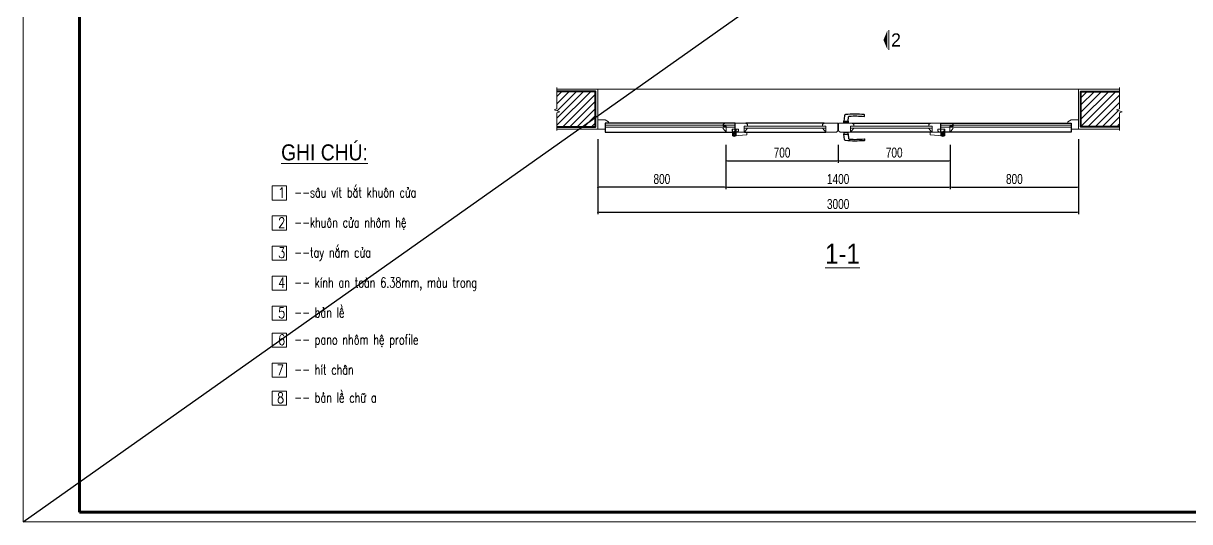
# Model space of a CAD drawing. Header units: millimetres. Extents: x -519517 to -431282, y -372679 to 113618.
# Drawn here: x -490082 to -482802, y -372679 to -369567 of the extents above; entities that cross this region are included whole.
import ezdxf
from ezdxf.enums import TextEntityAlignment as Align

# ---------------------------------------------------------------- set-up
doc = ezdxf.new("R2010")
doc.units = ezdxf.units.MM
doc.header["$LTSCALE"] = 5
doc.linetypes.add('CENTER2', pattern=[28.575, 19.05, -3.175, 3.175, -3.175])
doc.linetypes.add('HIDDEN', pattern=[0.375, 0.25, -0.125])
doc.layers.get('0').update_dxf_attribs({"linetype": 'CENTER2'})
doc.layers.add('KCS_Plotter', color=11, linetype='Continuous', plot=False)
for name, color, linetype, lineweight in [('Khungten_LCDI', 7, 'Continuous', 25), ('LC Dim', 8, 'Continuous', 18), ('LC Hatch @ 1 (1)', 252, 'Continuous', 9), ('LC Khac', 4, 'Continuous', 9), ('LC Net thay', 7, 'Continuous', 25), ('LC Text1', 3, 'Continuous', 20), ('MANH', 35, 'HIDDEN', 5), ('thay1', 63, 'Continuous', 18), ('THIETBI', 8, 'Continuous', 5), ('V TEXT', 7, 'Continuous', 18), ('v-CUA', 75, 'Continuous', 9), ('v-MANH', 147, 'Continuous', 5), ('v-TEXT', 7, 'Continuous', 18), ('v-THAY', 9, 'Continuous', 25), ('v-TUONG', 1, 'Continuous', 40)]:
    doc.layers.add(name, color=color, linetype=linetype, lineweight=lineweight)
doc.layers.add('v cuc manh1', color=251, linetype='Continuous')
doc.styles.add('HOATBIF', font='hoatbif.shx', dxfattribs={"width": 0.75})
doc.styles.add('Khungten', font='VHAVAN.TTF', dxfattribs={"width": 0.9, "height": 5000})
doc.styles.add('LC 1', font='VHAVANB.TTF')
doc.styles.add('T1', font='Vnsimli.shx', dxfattribs={"width": 0.8})
doc.styles.add('T3', font='VHAVAN.TTF')
doc.styles.add('Title', font='VHBLACK.TTF')
doc.dimstyles.new('1-100(1-25)', dxfattribs={"dimscale": 25, "dimtxt": 2.5, "dimasz": 0.35, "dimexe": 0.5, "dimexo": 1, "dimgap": 0.8, "dimtad": 1, "dimdec": 0, "dimzin": 0, "dimdsep": 46, "dimtxsty": 'HOATBIF', "dimblk1": 'DOT', "dimblk2": 'DOT', "dimsah": 1, "dimcen": -1, "dimdle": 1, "dimclrd": 256, "dimclre": 256, "dimclrt": 4, "dimadec": 3, "dimazin": 2, "dimtfac": 0.333333, "dimtdec": 0, "dimtix": 1, "dimtmove": 2, "dimatfit": 3, "dimldrblk": 'DOT', "dimfxl": 1, "dimtvp": 0.833333, "dimtolj": 1, "dimtzin": 0, "dimarcsym": 0})

# ---------------------------------------------------------------- blocks, each defined once
blk = doc.blocks.new('lcdi fix')
at = {"layer": 'Defpoints', "lineweight": 0}
blk.add_lwpolyline([(-1200, -14850), (-1200, 14850), (40800, 14850), (40800, -14850)], close=True, dxfattribs=at)
at = {"layer": 'Khungten_LCDI', "color": 5, "lineweight": 60}
blk.add_lwpolyline([(0, -14650), (0, 14650), (40600, 14650), (40600, -14650)], close=True, dxfattribs=at)
at = {"color": 7, "style": 'Khungten', "width": 0.8}
for tag, p in [('REVISION', (39499, -10746)), ('NGAYHT', (39546, -11609))]:
    blk.add_attdef(tag, text='', height=200, dxfattribs=at).set_placement(p, align=Align.CENTER)
at = {"layer": 'LC Text1', "style": 'Title', "width": 3.882085}
for tag, p, p2 in [('TENBANVE1', (36913, -8886), (40339, -8886)), ('TENBANVE2', (36913, -9562), (40339, -9562))]:
    blk.add_attdef(tag, text='', height=250, dxfattribs=at).set_placement(p, p2, align=Align.FIT)
at = {"layer": 'LC Text1', "style": 'Title', "width": 0.7}
blk.add_attdef('SOBANVE', text='', height=250, dxfattribs=at).set_placement((39562, -13896), align=Align.CENTER)
blk = doc.blocks.new('DOT')
at = {"color": 0, "linetype": 'ByBlock'}
blk.add_line((-0.5, 0), (-1, 0), dxfattribs=at)
at = {"color": 0, "linetype": 'ByBlock', "const_width": 0.5}
blk.add_lwpolyline([(-0.25, 0, 1), (0.25, 0, 1)], format="xyb", close=True, dxfattribs=at)
blk = doc.blocks.new('*D548')
at = {"layer": 'Defpoints', "color": 0, "ltscale": 0.2, "transparency": 16777216}
for p in [(-485696.5, -370300.8), (-484996.5, -370300.8), (-484996.5, -370425.8)]:
    blk.add_point(p, dxfattribs=at)
at = {"layer": 'LC Dim', "lineweight": -2, "ltscale": 0.2, "transparency": 16777216}
for p, q in [((-485696.5, -370325.8), (-485696.5, -370438.3)), ((-484996.5, -370325.8), (-484996.5, -370438.3)), ((-485687.8, -370425.8), (-485005.3, -370425.8))]:
    blk.add_line(p, q, dxfattribs=at)
at = {"layer": 'LC Dim', "lineweight": -2, "ltscale": 0.2, "transparency": 16777216, "xscale": 8.75, "yscale": 8.75, "zscale": 8.75, "rotation": 180}
blk.add_blockref('DOT', (-485696.5, -370425.8), dxfattribs=at)
at = {"layer": 'LC Dim', "lineweight": -2, "ltscale": 0.2, "transparency": 16777216, "xscale": 8.75, "yscale": 8.75, "zscale": 8.75}
blk.add_blockref('DOT', (-484996.5, -370425.8), dxfattribs=at)
at = {"layer": 'LC Dim', "color": 4, "ltscale": 0.2, "transparency": 16777216, "insert": (-485346.5, -370374.6), "char_height": 62.5, "attachment_point": 5, "style": 'HOATBIF'}
blk.add_mtext('\\A1;700', dxfattribs=at)
blk = doc.blocks.new('_Dot')
at = {"color": 0, "linetype": 'ByBlock', "lineweight": -2}
blk.add_line((-0.5, 0), (-1, 0), dxfattribs=at)
at = {"color": 0, "linetype": 'ByBlock', "const_width": 0.5}
blk.add_lwpolyline([(-0.25, 0, 1), (0.25, 0, 1)], format="xyb", close=True, dxfattribs=at)
blk = doc.blocks.new('*D549')
at = {"layer": 'Defpoints', "color": 0, "ltscale": 0.2, "transparency": 16777216}
for p in [(-484996.5, -370300.8), (-484296.5, -370300.8), (-484296.5, -370425.8)]:
    blk.add_point(p, dxfattribs=at)
at = {"layer": 'LC Dim', "lineweight": -2, "ltscale": 0.2, "transparency": 16777216}
for p, q in [((-484996.5, -370325.8), (-484996.5, -370438.3)), ((-484296.5, -370325.8), (-484296.5, -370438.3)), ((-484987.8, -370425.8), (-484305.3, -370425.8))]:
    blk.add_line(p, q, dxfattribs=at)
at = {"layer": 'LC Dim', "lineweight": -2, "ltscale": 0.2, "transparency": 16777216, "xscale": 8.75, "yscale": 8.75, "zscale": 8.75, "rotation": 180}
blk.add_blockref('DOT', (-484996.5, -370425.8), dxfattribs=at)
at = {"layer": 'LC Dim', "lineweight": -2, "ltscale": 0.2, "transparency": 16777216, "xscale": 8.75, "yscale": 8.75, "zscale": 8.75}
blk.add_blockref('DOT', (-484296.5, -370425.8), dxfattribs=at)
at = {"layer": 'LC Dim', "color": 4, "ltscale": 0.2, "transparency": 16777216, "insert": (-484646.5, -370374.6), "char_height": 62.5, "attachment_point": 5, "style": 'HOATBIF'}
blk.add_mtext('\\A1;700', dxfattribs=at)
blk = doc.blocks.new('*D550')
at = {"layer": 'Defpoints', "color": 0, "ltscale": 0.2, "transparency": 16777216}
for p in [(-485696.5, -370300.8), (-484296.5, -370300.8), (-484296.5, -370590.8)]:
    blk.add_point(p, dxfattribs=at)
at = {"layer": 'LC Dim', "lineweight": -2, "ltscale": 0.2, "transparency": 16777216}
for p, q in [((-485696.5, -370325.8), (-485696.5, -370603.3)), ((-484296.5, -370325.8), (-484296.5, -370603.3)), ((-485687.8, -370590.8), (-484305.3, -370590.8))]:
    blk.add_line(p, q, dxfattribs=at)
at = {"layer": 'LC Dim', "lineweight": -2, "ltscale": 0.2, "transparency": 16777216, "xscale": 8.75, "yscale": 8.75, "zscale": 8.75, "rotation": 180}
blk.add_blockref('DOT', (-485696.5, -370590.8), dxfattribs=at)
at = {"layer": 'LC Dim', "lineweight": -2, "ltscale": 0.2, "transparency": 16777216, "xscale": 8.75, "yscale": 8.75, "zscale": 8.75}
blk.add_blockref('DOT', (-484296.5, -370590.8), dxfattribs=at)
at = {"layer": 'LC Dim', "color": 4, "ltscale": 0.2, "transparency": 16777216, "insert": (-484996.5, -370539.6), "char_height": 62.5, "attachment_point": 5, "style": 'HOATBIF'}
blk.add_mtext('\\A1;1400', dxfattribs=at)
blk = doc.blocks.new('HandleDoor2-60')
at = {"layer": 'v cuc manh1'}
for points in [[(-13.5, 71), (-15, 97.3, 0.37124), (-19.7, 101.9, 0.040057), (-112.6, 100.2), (-112.6, 100.2, -0.469729), (-114.8, 102.3), (-114.8, 102.3), (-114.2, 109.4), (-114.2, 109.4, -0.361425), (-112.4, 111.3), (-112.4, 111.3, -0.04891), (3.1, 111.1), (3.1, 111.1, -0.360589), (9.4, 104.7), (9.4, 104.7), (13.5, 71)], [(-13.5, -11), (-15, -37.3, -0.37124), (-19.7, -41.9, -0.040057), (-112.6, -40.2), (-112.6, -40.2, 0.469729), (-114.8, -42.3), (-114.8, -42.3), (-114.2, -49.4), (-114.2, -49.4, 0.361425), (-112.4, -51.3), (-112.4, -51.3, 0.04891), (3.1, -51.1), (3.1, -51.1, 0.360589), (9.4, -44.7), (9.4, -44.7), (13.5, -11)]]:
    blk.add_lwpolyline(points, format="xyb", dxfattribs=at)
for points in [[(13.5, 71), (-13.5, 71), (-13.5, 60), (13.5, 60)], [(13.5, -11), (-13.5, -11), (-13.5, 0), (13.5, 0)]]:
    blk.add_lwpolyline(points, close=True, dxfattribs=at)
for points in [[(12.5, 71), (-12.5, 71)], [(12.5, -11), (-12.5, -11)]]:
    blk.add_lwpolyline(points, dxfattribs=at)
blk = doc.blocks.new('ban-le')
at = {"layer": 'THIETBI'}
for points in [[(2596290.7, 893937.5), (2596212.2, 893930), (2596212.2, 893915), (2596279.2, 893915, 0.130435), (2596302.2, 893915), (2596302.2, 893926.5)], [(2596279.2, 893912.5), (2596284.2, 893912.5, 0.307692), (2596297.2, 893912.5), (2596302.2, 893912.5)], [(2596300.2, 893914.5), (2596300.2, 893926, 1), (2596281.2, 893926), (2596281.2, 893914.5)], [(2596302.2, 893926, 0.471178), (2596288.5, 893937.3)]]:
    blk.add_lwpolyline(points, format="xyb", dxfattribs=at)
for points in [[(2596297.2, 893938, 0.461538), (2596284.2, 893938), (2596279.2, 893938), (2596279.2, 893895), (2596302.2, 893895), (2596302.2, 893938)], [(2596293.5, 893927.2), (2596294.8, 893928.9, 0.084349), (2596293.6, 893930.1), (2596291.9, 893928.8), (2596291.5, 893930.9, 0.084349), (2596289.9, 893930.9), (2596289.6, 893928.8), (2596287.8, 893930.1, 0.084349), (2596286.6, 893928.9), (2596287.9, 893927.2), (2596285.8, 893926.8, 0.084349), (2596285.8, 893925.2), (2596287.9, 893924.9), (2596286.6, 893923.1, 0.084349), (2596287.8, 893921.9), (2596289.6, 893923.2), (2596289.9, 893921.1, 0.084349), (2596291.5, 893921.1), (2596291.9, 893923.2), (2596293.6, 893921.9, 0.084349), (2596294.8, 893923.1), (2596293.5, 893924.9), (2596295.6, 893925.2, 0.084349), (2596295.6, 893926.8)]]:
    blk.add_lwpolyline(points, format="xyb", close=True, dxfattribs=at)
for radius in [10.5, 5]:
    blk.add_circle((2596290.7, 893926), radius, dxfattribs=at)
blk = doc.blocks.new('cat11')
at = {"layer": 'LC Khac', "color": 1, "ltscale": 2}
blk.add_line((0, 0), (0, 485), dxfattribs=at)
blk.add_lwpolyline([(-134, 243, 0, 471, 0), (-37, 243, 275, 275, 0)], format="xyseb", dxfattribs=at)
at = {"ltscale": 2, "style": 'LC 1'}
blk.add_attdef('A', text='', height=330, dxfattribs=at).set_placement((179, 243), align=Align.MIDDLE_CENTER)
blk = doc.blocks.new('*D551')
at = {"layer": 'Defpoints', "color": 0, "ltscale": 0.2, "transparency": 16777216}
for p in [(-486496.5, -370265.1), (-485696.5, -370325.8), (-486496.5, -370590.8)]:
    blk.add_point(p, dxfattribs=at)
at = {"layer": 'LC Dim', "lineweight": -2, "ltscale": 0.2, "transparency": 16777216}
for p, q in [((-486496.5, -370290.1), (-486496.5, -370603.3)), ((-485696.5, -370350.8), (-485696.5, -370603.3)), ((-485705.3, -370590.8), (-486487.8, -370590.8))]:
    blk.add_line(p, q, dxfattribs=at)
at = {"layer": 'LC Dim', "lineweight": -2, "ltscale": 0.2, "transparency": 16777216, "xscale": 8.75, "yscale": 8.75, "zscale": 8.75, "rotation": 180}
blk.add_blockref('DOT', (-486496.5, -370590.8), dxfattribs=at)
at = {"layer": 'LC Dim', "lineweight": -2, "ltscale": 0.2, "transparency": 16777216, "xscale": 8.75, "yscale": 8.75, "zscale": 8.75}
blk.add_blockref('DOT', (-485696.5, -370590.8), dxfattribs=at)
at = {"layer": 'LC Dim', "color": 4, "ltscale": 0.2, "transparency": 16777216, "insert": (-486096.5, -370539.6), "char_height": 62.5, "attachment_point": 5, "style": 'HOATBIF'}
blk.add_mtext('\\A1;800', dxfattribs=at)
blk = doc.blocks.new('*D552')
at = {"layer": 'Defpoints', "color": 0, "ltscale": 0.2, "transparency": 16777216}
for p in [(-483496.5, -370265.1), (-484296.5, -370325.8), (-483496.5, -370590.8)]:
    blk.add_point(p, dxfattribs=at)
at = {"layer": 'LC Dim', "lineweight": -2, "ltscale": 0.2, "transparency": 16777216}
for p, q in [((-483496.5, -370290.1), (-483496.5, -370603.3)), ((-484296.5, -370350.8), (-484296.5, -370603.3)), ((-484287.8, -370590.8), (-483505.3, -370590.8))]:
    blk.add_line(p, q, dxfattribs=at)
at = {"layer": 'LC Dim', "lineweight": -2, "ltscale": 0.2, "transparency": 16777216, "xscale": 8.75, "yscale": 8.75, "zscale": 8.75, "rotation": 180}
blk.add_blockref('DOT', (-484296.5, -370590.8), dxfattribs=at)
at = {"layer": 'LC Dim', "lineweight": -2, "ltscale": 0.2, "transparency": 16777216, "xscale": 8.75, "yscale": 8.75, "zscale": 8.75}
blk.add_blockref('DOT', (-483496.5, -370590.8), dxfattribs=at)
at = {"layer": 'LC Dim', "color": 4, "ltscale": 0.2, "transparency": 16777216, "insert": (-483896.5, -370539.6), "char_height": 62.5, "attachment_point": 5, "style": 'HOATBIF'}
blk.add_mtext('\\A1;800', dxfattribs=at)
blk = doc.blocks.new('*D553')
at = {"layer": 'Defpoints', "color": 0, "ltscale": 0.2, "transparency": 16777216}
for p in [(-483496.5, -370300.8), (-486496.5, -370446.7), (-483496.5, -370747.1)]:
    blk.add_point(p, dxfattribs=at)
at = {"layer": 'LC Dim', "lineweight": -2, "ltscale": 0.2, "transparency": 16777216}
for p, q in [((-483496.5, -370325.8), (-483496.5, -370759.6)), ((-486496.5, -370471.7), (-486496.5, -370759.6)), ((-486487.8, -370747.1), (-483505.3, -370747.1))]:
    blk.add_line(p, q, dxfattribs=at)
at = {"layer": 'LC Dim', "lineweight": -2, "ltscale": 0.2, "transparency": 16777216, "xscale": 8.75, "yscale": 8.75, "zscale": 8.75, "rotation": 180}
blk.add_blockref('DOT', (-486496.5, -370747.1), dxfattribs=at)
at = {"layer": 'LC Dim', "lineweight": -2, "ltscale": 0.2, "transparency": 16777216, "xscale": 8.75, "yscale": 8.75, "zscale": 8.75}
blk.add_blockref('DOT', (-483496.5, -370747.1), dxfattribs=at)
at = {"layer": 'LC Dim', "color": 4, "ltscale": 0.2, "transparency": 16777216, "insert": (-484996.5, -370695.8), "char_height": 62.5, "attachment_point": 5, "style": 'HOATBIF'}
blk.add_mtext('\\A1;3000', dxfattribs=at)

msp = doc.modelspace()

# ---------------------------------------------------------------- hatches: boundary and pattern name
at = {"layer": 'LC Hatch @ 1 (1)', "ltscale": 2}
h = msp.add_hatch(dxfattribs=at)
h.set_pattern_fill('ANSI31', color=256, scale=10)
h.set_pattern_definition([(45, (-146642.79, -407535.144), (-22.4506403, 22.4506403), [])])
h.paths.add_polyline_path([(-486734.2, -370118.8), (-486751.4, -370125), (-486751.4, -370212.5), (-486511.5, -370212.5), (-486511.5, -369992.5), (-486751.4, -369992.5), (-486751.4, -370100), (-486768.5, -370106.3)])
h.paths.add_polyline_path([(-483481.5, -369992.5), (-483481.5, -370212.5), (-483241.1, -370212.5), (-483241.1, -370125), (-483223.9, -370118.8), (-483258.3, -370106.3), (-483241.1, -370100), (-483241.1, -369992.5)])

# ---------------------------------------------------------------- linework, layer by layer
at = {"layer": 'KCS_Plotter'}
msp.add_line((-490081.8, -372678.8), (-477810.9, -364001.6), dxfattribs=at)
at = {"layer": 'v-CUA', "ltscale": 0.5}
for p, q in [((-485715.5, -370221.5), (-485695.5, -370247.5)), ((-485561.5, -370221.5), (-485581.5, -370247.5)), ((-485093.5, -370221.5), (-485073.5, -370247.5)), ((-484989.5, -370189.5), (-484986.5, -370189.5)), ((-484898.5, -370221.5), (-484918.5, -370247.5)), ((-484431.5, -370221.5), (-484411.5, -370247.5)), ((-484277.5, -370221.5), (-484297.5, -370247.5))]:
    msp.add_line(p, q, dxfattribs=at)
for points in [[(-486496.5, -370227.5), (-486450.5, -370227.5), (-486450.5, -370189.5), (-486430.5, -370189.5), (-486430.5, -370181.5), (-486450.5, -370169.5), (-486496.5, -370169.5)], [(-483496.5, -370227.5), (-483542.5, -370227.5), (-483542.5, -370189.5), (-483562.5, -370189.5), (-483562.5, -370181.5), (-483542.5, -370169.5), (-483496.5, -370169.5)]]:
    msp.add_lwpolyline(points, dxfattribs=at)
for points in [[(-485704.5, -370189.5), (-485714.5, -370199.5), (-485714.5, -370209.5), (-485694.5, -370209.5), (-485694.5, -370247.5), (-485628.5, -370247.5), (-485618.5, -370237.5), (-485618.5, -370227.5), (-485638.5, -370227.5), (-485638.5, -370189.5)], [(-485572.5, -370189.5), (-485562.5, -370199.5), (-485562.5, -370209.5), (-485582.5, -370209.5), (-485582.5, -370247.5), (-485648.5, -370247.5), (-485658.5, -370237.5), (-485658.5, -370227.5), (-485638.5, -370227.5), (-485638.5, -370189.5)], [(-485083.5, -370189.5), (-485093.5, -370199.5), (-485093.5, -370209.5), (-485073.5, -370209.5), (-485073.5, -370247.5), (-485007.5, -370247.5), (-484997.5, -370237.5), (-484997.5, -370227.5), (-484997.5, -370227.5), (-484997.5, -370189.5)], [(-484908.5, -370189.5), (-484898.5, -370199.5), (-484898.5, -370209.5), (-484918.5, -370209.5), (-484918.5, -370247.5), (-484984.5, -370247.5), (-484994.5, -370237.5), (-484994.5, -370227.5), (-484994.5, -370227.5), (-484994.5, -370189.5)], [(-484420.5, -370189.5), (-484430.5, -370199.5), (-484430.5, -370209.5), (-484410.5, -370209.5), (-484410.5, -370247.5), (-484344.5, -370247.5), (-484334.5, -370237.5), (-484334.5, -370227.5), (-484354.5, -370227.5), (-484354.5, -370189.5)], [(-484288.5, -370189.5), (-484278.5, -370199.5), (-484278.5, -370209.5), (-484298.5, -370209.5), (-484298.5, -370247.5), (-484364.5, -370247.5), (-484374.5, -370237.5), (-484374.5, -370227.5), (-484354.5, -370227.5), (-484354.5, -370189.5)]]:
    msp.add_lwpolyline(points, close=True, dxfattribs=at)
at = {"layer": 'v-MANH'}
for p, q in [((-486496.5, -369977.5), (-483496.5, -369977.5)), ((-485638.5, -370202.9), (-486450.5, -370202.9)), ((-485638.5, -370214.9), (-486450.5, -370214.9)), ((-485073.5, -370209.5), (-485582.5, -370209.5)), ((-485073.5, -370221.5), (-485582.5, -370221.5)), ((-484918.5, -370209.5), (-484410.5, -370209.5)), ((-484918.5, -370221.5), (-484410.5, -370221.5)), ((-484354.5, -370202.9), (-483542.5, -370202.9)), ((-484354.5, -370214.9), (-483542.5, -370214.9))]:
    msp.add_line(p, q, dxfattribs=at)
for points in [[(-486751.4, -369968.5), (-486751.4, -370100), (-486768.5, -370106.3), (-486734.2, -370118.8), (-486751.4, -370125), (-486751.4, -370236.5)], [(-486751.4, -370227.5), (-486496.5, -370227.5), (-486496.5, -369977.5), (-486751.4, -369977.5)], [(-483241.1, -370227.5), (-483496.5, -370227.5), (-483496.5, -369977.5), (-483241.1, -369977.5)], [(-483241.1, -369968.5), (-483241.1, -370100), (-483258.3, -370106.3), (-483223.9, -370118.8), (-483241.1, -370125), (-483241.1, -370236.5)]]:
    msp.add_lwpolyline(points, dxfattribs=at)
at = {"layer": 'v-TEXT'}
for points in [[(-488528.3, -370582.6), (-488439.7, -370582.6), (-488439.7, -370671.2), (-488528.3, -370671.2)], [(-488528.3, -370770.1), (-488439.7, -370770.1), (-488439.7, -370858.7), (-488528.3, -370858.7)], [(-488528.3, -370957.6), (-488439.7, -370957.6), (-488439.7, -371046.2), (-488528.3, -371046.2)], [(-488528.3, -371145.1), (-488439.7, -371145.1), (-488439.7, -371233.7), (-488528.3, -371233.7)], [(-488528.3, -371332.6), (-488439.7, -371332.6), (-488439.7, -371421.2), (-488528.3, -371421.2)], [(-488528.3, -371501.4), (-488439.7, -371501.4), (-488439.7, -371590), (-488528.3, -371590)], [(-488528.3, -371688.9), (-488439.7, -371688.9), (-488439.7, -371777.5), (-488528.3, -371777.5)], [(-488528.3, -371863.6), (-488439.7, -371863.6), (-488439.7, -371952.3), (-488528.3, -371952.3)]]:
    msp.add_lwpolyline(points, close=True, dxfattribs=at)
at = {"layer": 'v-THAY'}
for p, q in [((-485083.5, -370189.5), (-485572.5, -370189.5)), ((-484908.5, -370189.5), (-484420.5, -370189.5)), ((-485581.5, -370247.5), (-485073.5, -370247.5)), ((-484411.5, -370247.5), (-484918.5, -370247.5))]:
    msp.add_line(p, q, dxfattribs=at)
for points in [[(-485638.5, -370189.5), (-486450.5, -370189.5), (-486450.5, -370247.5), (-485638.5, -370247.5)], [(-484354.5, -370189.5), (-483542.5, -370189.5), (-483542.5, -370247.5), (-484354.5, -370247.5)]]:
    msp.add_lwpolyline(points, close=True, dxfattribs=at)
at = {"layer": 'v-TUONG'}
for points in [[(-486751.4, -370212.5), (-486511.5, -370212.5), (-486511.5, -369992.5), (-486751.4, -369992.5)], [(-483241.1, -370212.5), (-483481.5, -370212.5), (-483481.5, -369992.5), (-483241.1, -369992.5)]]:
    msp.add_lwpolyline(points, dxfattribs=at)

# ---------------------------------------------------------------- block references
at = {"layer": 'LC Net thay', "xscale": 0.2921631478655579, "yscale": 0.2921631478655579, "zscale": 0.2921631478655579}
msp.add_blockref('lcdi fix', (-489731.2, -368340.2), dxfattribs=at)
at = {"layer": 'MANH', "rotation": 180}
for name, p in [('HandleDoor2-60', (-484946.5, -370188.5)), ('ban-le', (2110645.7, 523667.5))]:
    msp.add_blockref(name, p, dxfattribs=at)
at = {"layer": 'MANH', "xscale": -1, "rotation": 180}
msp.add_blockref('ban-le', (-3080633.7, 523667.5), dxfattribs=at)
at = {"layer": 'thay1', "xscale": 0.25, "yscale": 0.25, "zscale": 0.25}
msp.add_blockref('cat11', (-484680, -369731.8), dxfattribs=at).add_auto_attribs({'A': '2'})

# ---------------------------------------------------------------- texts
at = {"layer": 'V TEXT', "style": 'T3', "width": 0.9}
msp.add_text('%%UGHI CHó:', height=100, dxfattribs=at).set_placement((-488202.1, -370422.9), align=Align.CENTER)
at = {"layer": 'v-TEXT', "style": 'T1'}
for s, height, width, p in [('--s©u vÝt b¾t khu«n cöa', 62.5, 0.7, (-488390.4, -370654)), ('--khu«n cöa nh«m hÖ', 62.5, 0.7, (-488390.4, -370841.5)), ('--tay n¾m cöa', 62.5, 0.7, (-488390.4, -371029)), ('-- kÝnh an toµn 6.38mm, mµu trong', 62.5, 0.7, (-488390.4, -371216.5)), ('-- b¶n lÒ', 62.5, 0.7, (-488390.4, -371404)), ('-- pano nh«m hÖ profile', 62.5, 0.7, (-488390.4, -371572.7)), ('-- hÝt ch©n', 62.5, 0.7, (-488390.4, -371760.2)), ('8', 65, 0.8, (-488498.9, -371938.2)), ('-- b¶n lÒ ch÷ a', 62.5, 0.7, (-488390.4, -371935))]:
    msp.add_text(s, height=height, dxfattribs=dict(at, width=width)).set_placement(p)
at = {"layer": 'v-TEXT', "style": 'T3', "width": 0.9}
msp.add_text('%%U1-1', height=125, dxfattribs=at).set_placement((-484969.2, -371068.1), align=Align.CENTER)
at = {"layer": 'v-TEXT', "char_height": 65, "attachment_point": 7, "style": 'T1'}
for s, insert in [('1', (-488491.3, -370657.2)), ('2', (-488491.3, -370844.7)), ('3', (-488491.3, -371032.2)), ('4', (-488491.3, -371219.7)), ('5', (-488491.3, -371407.2)), ('6', (-488491.3, -371576)), ('7', (-488499.6, -371763.5))]:
    msp.add_mtext(s, dxfattribs=dict(at, insert=insert))

# ---------------------------------------------------------------- dimensions: what is measured, and where the dimension line sits
at = {"layer": 'LC Dim', "ltscale": 0.2}
for base, p1, p2, picture, middle in [((-486496.5, -370590.8), (-485696.5, -370325.8), (-486496.5, -370265.1), '*D551', (-486096.5, -370539.6)), ((-483496.5, -370747.1), (-486496.5, -370446.7), (-483496.5, -370300.8), '*D553', (-484996.5, -370695.8)), ((-484996.5, -370425.8), (-485696.5, -370300.8), (-484996.5, -370300.8), '*D548', (-485346.5, -370374.6)), ((-484296.5, -370590.8), (-485696.5, -370300.8), (-484296.5, -370300.8), '*D550', (-484996.5, -370539.6)), ((-484296.5, -370425.8), (-484996.5, -370300.8), (-484296.5, -370300.8), '*D549', (-484646.5, -370374.6))]:
    dim = msp.add_linear_dim(base=base, p1=p1, p2=p2, dimstyle='1-100(1-25)', dxfattribs=at)
    dim.commit()
    dim.dimension.update_dxf_attribs({"geometry": picture, "text_midpoint": middle})
dim = msp.add_linear_dim(base=(-483496.5, -370590.8), p1=(-484296.5, -370325.8), p2=(-483496.5, -370265.1), angle=180, dimstyle='1-100(1-25)', dxfattribs=at)
dim.commit()
dim.dimension.update_dxf_attribs({"geometry": '*D552', "text_midpoint": (-483896.5, -370539.6)})

doc.saveas('drawing.dxf')
